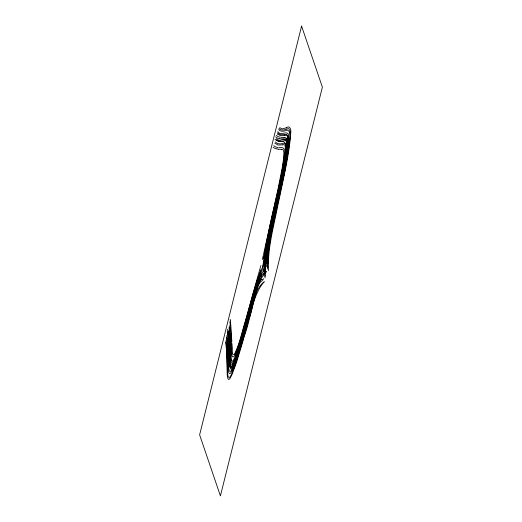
<?xml version="1.0" encoding="UTF-8"?>
<svg xmlns="http://www.w3.org/2000/svg" width="522" height="522" viewBox="0 0 522 522"><rect width="100%" height="100%" fill="white"/><g stroke="black" fill="none" stroke-linecap="round" stroke-linejoin="round"><path stroke-width="0.78" d="M268.412 270.67L268.399 267.825M266.912 260.224L266.892 261.763A66.216 6.225 -76.8 0 1 266.833 263.414A40.873 3.843 -76.8 0 1 266.768 264.458L266.579 266.749M265 273.554C265.196 240.237 276.98 208.311 282.474 175.757M265 274.05L264.967 276.464M264.315 268.85C266.716 229.654 280.927 192.194 285.769 153.272C285.912 150.401 287.981 141.168 282.487 143.485C280.079 144.346 277.045 143.876 275.335 141.873M264.308 269.417L264.713 269.104M264.302 269.796L264.243 271.76A65.628 6.166 -76.8 0 1 264.197 272.732L264.067 274.8M267.564 267.179C267.766 226.659 283.603 188.246 288.496 148.268C287.935 144.052 293.077 131.361 287.015 130.05C284.451 131.4 280.653 132.125 278.624 129.489M267.819 263.858L268.654 250.658L270.866 235.676L284.51 172.299L289.234 145.416L290.212 136.301L290.062 131.087L288.823 128.621L286.278 129.084M265.215 273.208L265.855 261.594L267.368 249.379M267.753 265.515L267.564 269.045M265.15 274.696L264.987 277.861M262.488 268.686L265.581 246.945L269.613 227.083M264.817 261.998L265.228 259.088A90.874 8.541 -76.8 0 0 265.417 257.679L267.421 243.252L269.881 230.391M284.653 157.592C284.34 153.083 288.49 143.367 283.342 141.579M267.316 249.712L266.318 261.548A57.883 5.442 -76.8 0 0 266.357 262.044L266.598 263.519M284.777 157.892L280.947 178.354M267.329 249.568L267.421 249.04M267.388 249.209L267.688 247.311M267.44 248.844L267.61 247.748M267.669 247.376L268.367 243.285M267.806 246.599L268.04 245.112M268.106 244.779L268.301 243.657M264.067 258.162L264.647 254.899A62.392 5.866 -76.8 0 1 264.941 253.268L280.634 179.875M268.438 242.782L268.797 240.786M268.373 243.174L268.569 242.136M268.869 240.381L268.706 241.36M268.85 240.583L269.019 239.565M268.921 240.192L269.098 239.161M269.071 239.402L269.254 238.332M269.221 238.6L269.332 237.921M269.411 237.503L269.489 237.086M269.293 238.202L269.652 236.244M283.244 171.862C283.785 162.296 289.854 149.214 285.749 140.307C282.696 140.947 278.461 143.002 276.145 139.752M269.606 236.59L270.089 234.13M283.081 172.717L286.395 154.532L287.909 141.54L287.374 136.04L286.474 135.25L284.829 135.452M269.763 235.774L269.841 235.363M283.25 172.123L282.767 174.589M282.826 174.015L282.519 175.836M282.931 173.767L283.009 173.356M281.175 177.212L284.823 157.566L285.593 150.173L284.999 145.253L284.033 144.574L282.415 144.881M270.07 234.117L278.689 194.125M270.174 233.712L270.337 232.884M282.65 174.883L281.495 180.866M283.087 173.513L283.172 173.089M283.276 173.076L286.943 151.785L287.635 145.005L287.478 141.018L286.963 139.511L286.069 138.8L280.125 140.34L278.095 139.916L276.549 138.65M270.416 232.394L270.5 231.957M282.748 175.196L283.002 173.93M280.869 178.733L269.763 230.672M281.201 177.565L280.777 179.653M270.592 231.631L270.859 230.202M282.728 175.77L272.673 221.622M271.042 229.321L271.466 227.403M270.846 230.372L271.199 228.682M281.143 182.563C284.007 168.893 287.133 155.158 288.183 141.194C288.261 138.95 288.764 133.071 284.888 134.545M281.012 183.607L279.505 190.765M280.966 183.411L281.456 181.506M271.512 227.09L271.701 226.189M271.414 227.54L276.242 205.361M280.575 185.708L280.927 184.031M279.89 188.533L278.774 194.151M280.04 188.233L280.399 186.55M272.562 222.248L271.988 224.825M270.696 231.057L266.918 250.664L266.474 259.571M279.342 191.111L276.81 203.195M270.853 225.909C268.178 240.14 263.61 254.338 263.884 268.941M262.364 259.525L277.978 189.179L282.376 167.027L283.661 158.029L283.89 152.3L283.139 149.638L281.227 149.299M271.035 225.08C276.608 200.304 283.061 175.646 286.545 150.453C286.213 146.904 289.677 137.501 284.177 137.325M263.623 258.488L277.058 198.047C280.614 180.423 285.371 162.871 286.526 144.868C287.485 140.581 285.032 137.893 281.201 138.943M269.704 226.672C274.781 202.242 282.05 178.08 284.529 153.168C285.867 148.457 282.604 146.695 278.794 147.713M244.766 334.55C251.043 318.042 251.734 298.271 262.54 283.746M252.648 295.087L246.671 317.206C242.782 330.309 239.983 343.933 234.189 356.369C230.463 359.88 232.303 348.167 231.598 346.641M252.185 300.613L238.332 350.223L233.588 363.456L231.951 366.627L230.691 367.742L230.111 367.429L229.752 364.199L229.184 341.956M260.87 265.515L245.242 321.461C241.712 332.429 239.644 344.115 234.293 354.399C230.92 356.278 232.74 346.836 231.996 344.99M252.857 294.349L257.483 279.1L261.79 268.549M260.765 269.939L239.083 346.634L234.208 360.578L232.466 364.049L231.089 365.354L230.3 364.65L230.124 362.757L229.465 340.37M244.427 335L234.841 366.131L231.285 374.809L230.045 376.904L229.041 377.628L228.101 376.499L227.572 373.171L226.874 350.236M252.504 299.478L256.341 286.891L260.008 277.945M236.427 354.738L242.169 336.781L250.821 306.401C255.284 294.878 255.773 280.79 263.532 270.905M236.544 354.51C227.742 380.486 231.624 341.166 229.882 336.181M261.959 273.456L261.189 275.296A90.874 8.541 -76.8 0 1 260.811 276.158L260.426 277.025M263.525 264.523L262.409 267.14M263.597 278.683L262.971 279.681A40.873 3.843 -76.8 0 1 262.677 280.06A66.216 6.225 -76.8 0 1 262.214 280.523C255.623 285.443 256.152 295.628 252.968 302.662C246.736 324.345 241.347 346.347 233.471 367.514C225.184 388.388 229.001 349.277 227.298 346.106M265.528 268.934L264.954 269.691A65.628 6.166 -76.8 0 1 264.687 269.998L263.747 270.761M264.413 281.671L262.657 283.629M266.553 271.57L264.948 273.371M264.83 273.489L261.15 278.565L257.092 288.405L238.189 352.983L234 364.637L231.239 369.289L230.463 368.643L229.491 365.433L228.969 355.462M263.878 281.971C253.066 290.5 253.881 307.262 248.785 319.151L242.417 342.954L236.544 362.359L231.801 375.031L230.026 378.457L228.786 379.611L227.794 378.443L227.214 374.855L226.587 351.704M266.148 271.721L263.669 273.384L262.142 275.218L258.188 283.818L253.588 298.297L238.632 350.53L234.163 362.992L232.616 366.163L231.487 367.312L230.711 366.535L229.889 363.044L229.393 354.471M286.121 129.162C283.929 130.311 280.679 130.598 279.035 128.386M286.33 127.773C290.33 124.627 291.387 130.493 290.676 133.508C289.292 154.036 284.301 174.12 280.255 194.23L277.678 206.118C273.769 226.359 268.014 246.632 268.393 267.408M286.226 127.818L282.402 128.862L279.707 127.707M262.416 279.374L261.972 279.505A80.649 7.576 -76.8 0 1 261.77 279.505L261.476 279.433M282.369 144.901L278.082 145.031L274.807 143.191M284.744 134.591L280.523 134.728L277.286 132.921M284.555 135.524L280.686 135.772L277.319 134.05M284.001 137.364L281.195 137.403M281.149 149.312L278.794 149.253M264.367 269.208L263.055 269.28L262.135 270.155L259.336 276.79L238.795 346.471L234.809 357.805L232.466 361.452L231.742 360.859L231.279 358.686L230.894 348.011M263.91 269.228L263.988 271.995M280.131 141.162L282.728 141.501M279.368 141.057L276.836 140.464L274.957 139.407M279.675 138.663L280.856 138.872M277.025 148.933L278.611 149.22M279.368 138.617L277.156 138.004L275.59 136.881M276.843 148.9L274.657 148.281L273.117 147.158M280.275 137.247L277.965 136.594L276.249 135.387M277.9 147.563L275.472 146.871L273.776 145.664M261.431 279.42C256.615 283.094 256.765 291.818 254.201 297.318C247.859 318.929 242.371 340.814 235.024 362.111C228.701 380.505 228.107 367.723 228.29 357.779M277.808 131.603C280.523 136.588 287.968 129.456 288.653 135.42C287.113 177.513 269.737 217.55 266.912 259.473M228.258 332.253L228.943 338.282M225.687 342.256L226.515 350.484M228.512 330.707L229.027 334.759M225.941 340.703L226.698 347.593M228.995 327.633L229.256 329.545M226.424 337.617L227.011 342.556M229.295 325.656L230 332.051M230.176 319.301L230.359 320.704M226.718 335.626L227.063 338.321M227.599 329.271L228.094 333.584M229.85 321.774L230.058 323.431M227.272 331.738L227.605 334.458M229.288 329.819L229.367 330.446M230.391 320.958L230.639 323.242M230.091 323.699L230.209 324.743M227.09 338.563L227.207 339.685M227.631 334.693L227.82 336.631M229.484 331.561L229.536 332.064M230.261 325.206L230.293 325.558M229.054 335.02L229.165 336.233M229.563 332.325L229.804 335.085M227.266 340.318L227.338 341.088M230.698 323.901L230.757 324.573M230.404 326.739L230.456 327.34M227.886 337.375L227.938 338.002M227.383 341.603L227.462 342.523M230.776 324.801L230.802 325.141M230.476 327.581L230.509 327.947M227.116 343.757L227.187 344.579M230.822 325.369L230.855 325.715M229.223 336.918L229.328 338.334M228.238 335.254L228.277 335.744M227.957 338.256L228.897 353.583M230.561 328.56L231.481 343.398M230.098 333.225L230.841 346.327M227.527 343.326L228.271 356.996M230.894 326.296L231.853 341.649M228.962 338.563L229.08 340.161M228.29 335.992L229.275 351.756M227.227 345.127L227.259 345.544M229.354 338.615L229.445 340.076M266.488 259.728L266.533 260.413A80.649 7.576 -76.8 0 1 266.566 261.111L266.592 262.631M226.789 348.898L226.829 349.492M229.093 340.455L229.171 341.649M226.535 350.784L226.568 351.397M229.288 352.017L229.334 353.094M231.931 343.169L231.944 343.554M231.5 343.952L231.533 344.644M229.36 353.642L229.38 354.197M228.923 354.157L228.943 354.732M231.54 344.925L231.566 345.636M231.977 344.331L231.99 344.729M230.861 346.934L230.881 347.704M301.585 26.1L199.626 434.846L220.415 495.9L322.374 87.154L301.585 26.1"/></g></svg>
